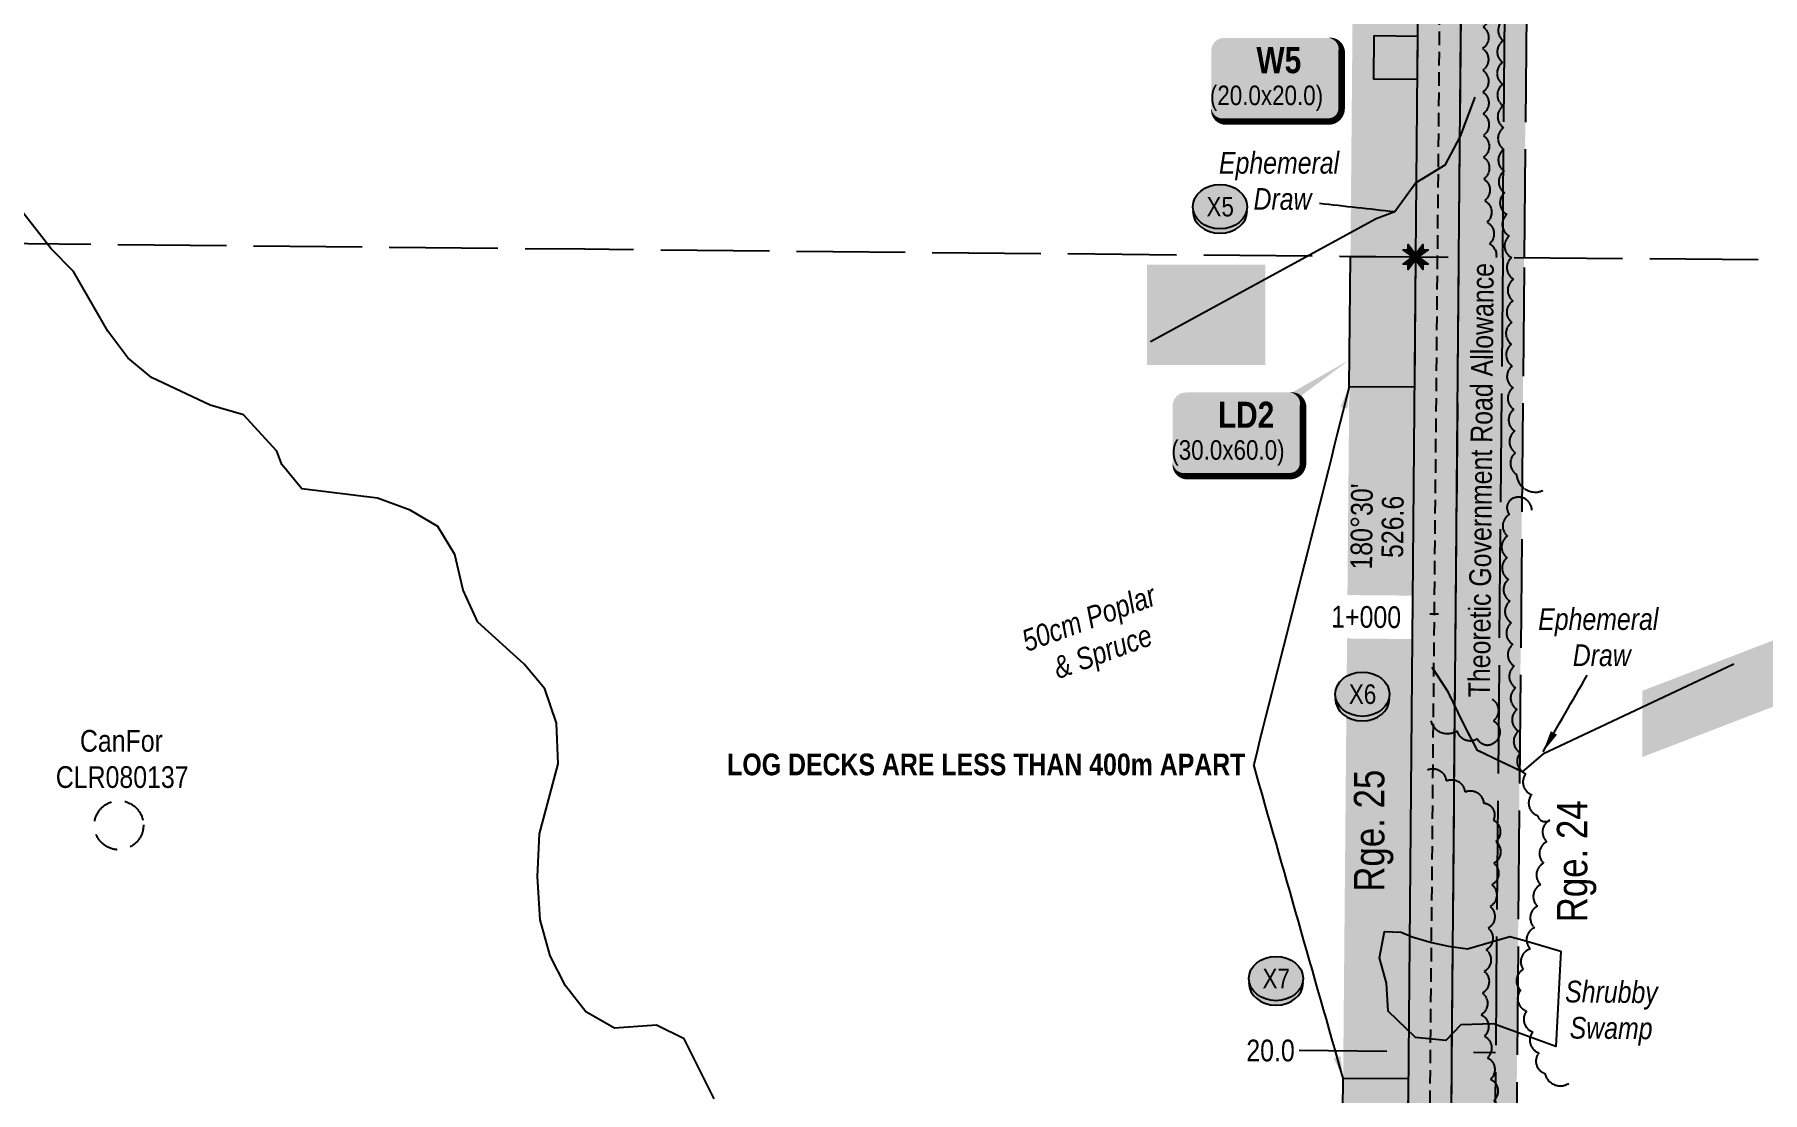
# Model space of a CAD drawing. Extents: x 454192 to 460119, y 6044068 to 6049303.
# Drawn here: x 458524 to 459319, y 6047210 to 6047697 of the extents above; entities that cross this region are included whole.
import ezdxf
from ezdxf.enums import TextEntityAlignment as Align

# ---------------------------------------------------------------- set-up
doc = ezdxf.new("R2010")
doc.units = 0
doc.header["$LTSCALE"] = 5
doc.header["$PDMODE"] = 34
doc.header["$PDSIZE"] = 0.03
for name, pattern in [('0', [1, 1, 0]), ('foc-ACCESSROAD', [3.75, 2.5, -1.25]), ('foc-TIELINE', [1.875, 1.25, -0.625]), ('foc-TOPO-ephemeral', [6.25, 3.125, -0.625, 0.625, -0.625, 0.625, -0.625]), ('foc-UNSURVEYED', [12.5, 10, -2.5])]:
    doc.linetypes.add(name, pattern=pattern)
doc.layers.get('Defpoints').update_dxf_attribs({"color": 9})
for name, color, linetype in [('AS-UNDERLAY-H', 141, 'Continuous'), ('CG-NOTES', 7, 'Continuous'), ('D-TXT', 6, 'Continuous'), ('F-WS', 190, 'foc-ACCESSROAD'), ('L-BD', 7, 'Continuous'), ('L-MON', 1, 'Continuous'), ('L-ROAD-T', 7, 'Continuous'), ('L-USEC', 7, 'foc-UNSURVEYED'), ('P-BUFFER-H 30m', 51, 'Continuous'), ('P-CROSSINGS', 250, 'Continuous'), ('P-PROPOSED', 10, 'Continuous'), ('P-PROPOSED-H', 21, 'Continuous'), ('P-TEMP-BLOCKS', 250, 'Continuous'), ('P-TEMP-H', 41, 'Continuous'), ('P-TEMP_LOG DECK', 46, 'Continuous'), ('P-TEMP_WORKSPACE', 46, 'Continuous'), ('P-TXT', 4, 'Continuous'), ('T-BUSH', 110, '0'), ('T-BUSH-T', 110, 'Continuous'), ('T-DRAW', 143, 'foc-TOPO-ephemeral'), ('T-TIE', 201, 'foc-TIELINE'), ('T-WATER', 160, 'Continuous'), ('T-WATER-T', 170, 'Continuous'), ('WETLAND', 143, 'Continuous'), ('WETLAND-T', 146, 'Continuous')]:
    doc.layers.add(name, color=color, linetype=linetype)
doc.layers.add('CHAINAGE-T', color=201, linetype='Continuous', lineweight=18)
doc.layers.add('F-WS-T', color=190, linetype='Continuous', lineweight=9)
doc.styles.add('80', font='ARIALN.TTF', dxfattribs={"height": 10})
doc.styles.add('80CG', font='ARIALN.TTF', dxfattribs={"height": 10})
doc.styles.add('80L', font='ARIALN.TTF', dxfattribs={"height": 10})
doc.styles.add('80LS', font='ARIALNI.TTF', dxfattribs={"height": 10})
doc.styles.add('BOLD', font='ARIALNB.TTF')
doc.styles.add('Crossing', font='ARIALN.TTF', dxfattribs={"height": 10})
doc.styles.add('foc-LtypeFont', font='ARIALN.TTF', dxfattribs={"height": 7.349999999999999})
doc.linetypes.add('foc-TOPO-flowdirection-NOLINE', pattern='A,0,[">",foc-LtypeFont,S=0.3,R=0,X=0,Y=-0.945],-20,[">",foc-LtypeFont,S=0.3,R=0,X=0,Y=-0.945],0', length=20)
doc.dimstyles.new('Compass 5 000', dxfattribs={"dimscale": 5, "dimtxt": 9, "dimasz": 2, "dimexe": 0.2, "dimexo": 0.0625, "dimgap": 0.5, "dimtad": 0, "dimtih": 1, "dimtoh": 1, "dimzin": 0, "dimdsep": 46, "dimtxsty": '80CG', "dimcen": 0.1, "dimse1": 1, "dimse2": 1, "dimclrd": 256, "dimclrt": 256, "dimaunit": 1, "dimadec": 4, "dimazin": 0, "dimtfac": 0.06, "dimtofl": 0, "dimtmove": 0, "dimatfit": 1, "dimfxl": 0.2, "dimtolj": 1, "dimtzin": 0, "dimlwd": -1, "dimarcsym": 0})

# ---------------------------------------------------------------- blocks, each defined once
blk = doc.blocks.new('xing2')
h = blk.add_hatch(color=50)
h.dxf.hatch_style = 1
edge = h.paths.add_edge_path()
edge.add_ellipse((0, 0), major_axis=(-12.5, 0), ratio=0.8162973455633619, start_angle=0, end_angle=360)
h = blk.add_hatch(color=250)
h.dxf.hatch_style = 1
edge = h.paths.add_edge_path()
edge.add_ellipse((0, -2.047489049626165), major_axis=(-12.5, 0), ratio=0.8162973455633619, start_angle=0, end_angle=180)
edge.add_line((12.5, -2.047489049626165), (12.5, 0))
edge.add_ellipse((0, 0), major_axis=(-12.5, 0), ratio=0.8162973455633619, start_angle=0, end_angle=180, ccw=False)
edge.add_line((-12.5, 0), (-12.5, -2.047489049626165))
at = {"color": 250}
blk.add_ellipse((0, 0), major_axis=(-12.5, 0), ratio=0.8162973455633619, dxfattribs=at)
blk.add_ellipse((0, -2.047489049626165), major_axis=(-12.5, 0), ratio=0.8162973455633619, start_param=0, end_param=3.141592653589793, dxfattribs=at)
at = {"color": 250, "style": 'Crossing'}
blk.add_attdef('CROSSING', text='', height=9, dxfattribs=at).set_placement((0.08916442567715421, 0.0199513138486509), align=Align.MIDDLE_CENTER)
at = {"color": 250, "style": 'Crossing', "flags": 1}
for tag, p in [('OWNER', (0.08916442567715421, -12.49201765665748)), ('DESCRIPTION', (0.08916442567715421, -25.770021277247)), ('LOCATION', (0.08916442567715421, -39.30337514164421)), ('DWG_REF', (0.08916442567715421, -52.83672900604233))]:
    blk.add_attdef(tag, text='', height=9, dxfattribs=at).set_placement(p, align=Align.MIDDLE_CENTER)
blk = doc.blocks.new('TEMP')
h = blk.add_hatch(color=255)
h.dxf.hatch_style = 1
h.paths.add_polyline_path([(-5.274161e-10, 0.2514284397220763), (-0.6656854269836912, 1.152061669657268), (-0.6656854269836914, 0.6656854303339061), (-1.152061663105632, 0.6656854303339061), (-0.2514284404497629, 5.273253e-10), (-1.152061661774314, -0.665685419564579), (-0.6656854224511335, -0.6656854195645793), (-0.6656854224511335, -1.152061655686338), (-5.273251e-10, -0.2514284436956587), (0.6656854183820542, -1.152061663420681), (0.6656854183820542, -0.6656854208922597), (1.152061656810019, -0.6656854053035205), (0.2514284429676993, 5.273253e-10), (1.152061671303363, 0.6656854258011663), (0.6656854287749412, 0.6656854258011663), (0.6656854131859291, 1.15206166422904)])
h.paths.add_polyline_path([(0.5656854229146121, 0.8485281473411305), (0.5656854319800914, 0.5656854258011663), (0.8485281444547581, 0.5656854258011663), (0.0831890339399251, 0), (0.8485281399220186, -0.5656854150320215), (0.5656854183820542, -0.5656854240973189), (0.5656854183820542, -0.8485281365719859), (0, -0.08318903609469999), (-0.5656854224511337, -0.8485281320390644), (-0.5656854224511337, -0.5656854195645792), (-0.8485281349258001, -0.5656854195645794), (-0.0831890328488955, 0), (-0.8485281394583584, 0.5656854303339058), (-0.5656854269836913, 0.5656854303339061), (-0.5656854269836913, 0.8485281428085727), (0, 0.0831890306941206)], flags=16)
h = blk.add_hatch(color=1)
h.dxf.hatch_style = 1
h.paths.add_polyline_path([(0, 0.0831890306941205), (-0.5656854269836911, 0.8485281428085727), (-0.5656854269836912, 0.5656854303339061), (-0.8485281394583578, 0.5656854303339061), (-0.0831890328488953, -1e-16), (-0.8485281349258001, -0.5656854195645793), (-0.5656854224511337, -0.5656854195645793), (-0.5656854224511337, -0.848528132039064), (0, -0.08318903609469999), (0.5656854183820542, -0.8485281365719856), (0.5656854183820542, -0.5656854240973191), (0.8485281399220184, -0.5656854150320213), (0.0831890339399251, -1e-16), (0.8485281444547581, 0.5656854258011663), (0.5656854319800914, 0.5656854258011663), (0.5656854229146121, 0.8485281473411308)])
at = {"color": 1}
for p, q in [((-0.0831890328488953, 0), (0.0831890339399252, 0)), ((0, 0.0831890306941205), (0, -0.08318903609469999))]:
    blk.add_line(p, q, dxfattribs=at)
at = {"color": 255, "flags": 128}
blk.add_lwpolyline([(-0.251428440449763, 5.27325e-10), (-1.152061663105632, 0.6656854303339061), (-0.6656854269836914, 0.6656854303339061), (-0.6656854269836914, 1.152061669657268), (-5.274159999999999e-10, 0.2514284397220763), (0.6656854131859291, 1.15206166422904), (0.6656854287749412, 0.6656854258011663), (1.152061671303363, 0.6656854258011663), (0.2514284429676991, 5.27325e-10), (1.152061656810019, -0.6656854053035204), (0.6656854183820542, -0.6656854208922596), (0.6656854183820542, -1.152061663420681), (-5.27325e-10, -0.2514284436956586), (-0.6656854224511335, -1.152061655686338), (-0.6656854224511335, -0.6656854195645793), (-1.152061661774314, -0.6656854195645793)], close=True, dxfattribs=at)
at = {"color": 1, "flags": 128}
blk.add_lwpolyline([(-0.0831890328488953, 0), (-0.8485281394583578, 0.5656854303339061), (-0.5656854269836913, 0.5656854303339061), (-0.5656854269836913, 0.8485281428085727), (0, 0.0831890306941205), (0.5656854229146121, 0.8485281473411305), (0.5656854319800914, 0.5656854258011663), (0.8485281444547581, 0.5656854258011663), (0.0831890339399252, 0), (0.8485281399220184, -0.5656854150320214), (0.5656854183820542, -0.5656854240973189), (0.5656854183820542, -0.8485281365719856), (0, -0.08318903609469999), (-0.5656854224511335, -0.848528132039064), (-0.5656854224511335, -0.5656854195645792), (-0.8485281349258001, -0.5656854195645792)], close=True, dxfattribs=at)
blk = doc.blocks.new('*D446')
at = {"layer": 'Defpoints', "color": 0, "transparency": 16777216}
for p in [(459156.5026708771, 6047227.151993369), (459156.5212842436, 6047229.247098673), (459176.4992967395, 6047226.974339039)]:
    blk.add_point(p, dxfattribs=at)
at = {"layer": 'P-TXT', "transparency": 16777216}
for p, q in [((459146.5216788667, 6047229.33593732), (459106.2079189132, 6047229.694093442)), ((459186.517515483, 6047228.980605698), (459196.5171208599, 6047228.891767051))]:
    blk.add_line(p, q, dxfattribs=at)
for points in [[(459146.5364853078, 6047231.002538216), (459146.5068724256, 6047227.669336423), (459156.5212842436, 6047229.247098673)], [(459186.5323219241, 6047230.647206594), (459186.5027090418, 6047227.314004801), (459176.517910106, 6047229.069444344)]]:
    blk.add_solid(points, dxfattribs=at)
at = {"layer": 'P-TXT', "transparency": 16777216, "insert": (459093.0019161847, 6047229.694093442), "char_height": 10, "attachment_point": 5, "style": '80CG'}
blk.add_mtext('\\A1;20.0', dxfattribs=at)
blk = doc.blocks.new('*U595')
at = {"true_color": 0xff8aff}
h = blk.add_hatch(color=211, dxfattribs=at)
edge = h.paths.add_edge_path()
edge.add_line((-23.99999999999998, -20), (23.99999999999998, -20))
edge.add_arc((23.99999999999998, -14), 6, 270, 360)
edge.add_line((29.99999999999998, -14), (29.99999999999998, 12.5))
edge.add_arc((23.99999999999998, 12.5), 6, 0, 90)
edge.add_line((23.99999999999998, 18.5), (-23.99999999999998, 18.5))
edge.add_arc((-23.99999999999998, 12.5), 6, 90, 180)
edge.add_line((-29.99999999999998, 12.5), (-29.99999999999998, -14))
edge.add_arc((-23.99999999999998, -14), 6, 180, 270)
at = {"color": 250, "flags": 128}
blk.add_lwpolyline([(-23.99999999999998, -20, 3, 3, 0), (23.99999999999998, -20, 3, 3, 0.414213562373095), (29.99999999999998, -14, 3, 3, 0), (29.99999999999998, 12.5, 3, 0, 0.414213562373095), (23.99999999999998, 18.5, 0, 0, 0), (-23.99999999999998, 18.5, 0, 0, 0.414213562373095), (-29.99999999999998, 12.5, 0, 0, 0), (-29.99999999999998, -14, 0, 3, 0.414213562373095)], format="xyseb", close=True, dxfattribs=at)
at = {"flags": 128}
blk.add_lwpolyline([(25.27974456605935, -5.402676208693933, 0, 7.5, 0), (-3.398394867633905e-15, -6.162975822039155e-33, 0, 0, 0)], format="xyseb", dxfattribs=at)
at = {"color": 250}
for tag, p, height, style in [('TEMP_AREA_W1_001', (-9.212824010914055, 2.244292974654144), 12, 'BOLD'), ('ENTER_TEXT_001', (-30.65893587994544, -12.47010782646594), 9, '80')]:
    blk.add_attdef(tag, p, '', height=height, dxfattribs=dict(at, style=style))
blk = doc.blocks.new('*U602')
at = {"true_color": 0xff8aff}
h = blk.add_hatch(color=211, dxfattribs=at)
edge = h.paths.add_edge_path()
edge.add_line((-23.99999999999998, -20), (23.99999999999998, -20))
edge.add_arc((23.99999999999998, -14), 6, 270, 360)
edge.add_line((29.99999999999998, -14), (29.99999999999998, 12.5))
edge.add_arc((23.99999999999998, 12.5), 6, 0, 90)
edge.add_line((23.99999999999998, 18.5), (-23.99999999999998, 18.5))
edge.add_arc((-23.99999999999998, 12.5), 6, 90, 180)
edge.add_line((-29.99999999999998, 12.5), (-29.99999999999998, -14))
edge.add_arc((-23.99999999999998, -14), 6, 180, 270)
at = {"flags": 128}
blk.add_lwpolyline([(51.3902492954389, 33.52900944423997, 0, 7.499999999999999, 0), (-3.398394867633904e-15, -2.465190328815662e-32, 0, 0, 0)], format="xyseb", dxfattribs=at)
at = {"color": 250, "flags": 128}
blk.add_lwpolyline([(-23.99999999999998, -20, 3, 3, 0), (23.99999999999998, -20, 3, 3, 0.414213562373095), (29.99999999999998, -14, 3, 3, 0), (29.99999999999998, 12.5, 3, 0, 0.414213562373095), (23.99999999999998, 18.5, 0, 0, 0), (-23.99999999999998, 18.5, 0, 0, 0.414213562373095), (-29.99999999999998, 12.5, 0, 0, 0), (-29.99999999999998, -14, 0, 3, 0.414213562373095)], format="xyseb", close=True, dxfattribs=at)
at = {"color": 250}
for tag, p, height, style in [('TEMP_AREA_W1_001', (-9.212824010914055, 2.244292974654144), 12, 'BOLD'), ('ENTER_TEXT_001', (-30.65893587994544, -12.47010782646594), 9, '80')]:
    blk.add_attdef(tag, p, '', height=height, dxfattribs=dict(at, style=style))
blk = doc.blocks.new('*U455')
at = {"layer": 'CG-NOTES', "insert": (-9.184850993605148e-16, -15), "char_height": 9.999959999999996, "width": 277.3362712780354, "attachment_point": 4, "style": '80'}
blk.add_mtext('{\\fArial Narrow|b1|i0|c0|p34;\\C240;LOG DECKS ARE LESS THAN 400m APART}', dxfattribs=at)

msp = doc.modelspace()

# ---------------------------------------------------------------- hatches: boundary and pattern name
at = {"layer": 'AS-UNDERLAY-H'}
h = msp.add_hatch(color=256, dxfattribs=at)
h.dxf.hatch_style = 1
h.paths.add_polyline_path([(459036.1599981215, 6047591.597074321), (459090.5528166539, 6047591.597074321), (459090.5528166539, 6047545.412476704), (459036.1599981215, 6047545.412476704)])
h = msp.add_hatch(color=256, dxfattribs=at)
h.dxf.hatch_style = 1
h.paths.add_polyline_path([(459264.1359357918, 6047395.325609041), (459327.2043507435, 6047419.604374673), (459327.2043507435, 6047389.106969378), (459264.1359357918, 6047364.828203746)])
at = {"layer": 'P-BUFFER-H 30m'}
h = msp.add_hatch(color=256, dxfattribs=at)
h.dxf.hatch_style = 1
edge = h.paths.add_edge_path()
edge.add_line((458818.4955222085, 6046500.207835797), (459155.0953977564, 6047068.750482726))
edge.add_line((459155.0953977561, 6047068.750482725), (459165.6168756075, 6048253.203735856))
edge.add_line((459165.6168756079, 6048253.203735856), (459246.1232779766, 6048415.930054691))
edge.add_line((459246.1232779762, 6048415.930054691), (459264.0470980688, 6048407.062513886))
edge.add_line((459264.0470980692, 6048407.062513886), (459277.3432510275, 6048433.937817737))
edge.add_line((459277.3432510271, 6048433.937817737), (459259.4194309344, 6048442.805358542))
edge.add_arc((459246.123277974, 6048415.930054699), 29.98448999386726, 63.67678735536651, 153.6767873788325)
edge.add_line((459219.2479741255, 6048429.226207649), (459138.7415717568, 6048266.499888815))
edge.add_arc((459165.6168756176, 6048253.203735854), 29.98449000984886, 153.6767873701028, 179.4911124239685)
edge.add_line((459135.6335682742, 6048253.470047507), (459125.1837614161, 6047077.084022713))
edge.add_line((459125.1837614161, 6047077.084022713), (458801.3972224789, 6046530.184070396))
edge.add_line((458801.3972224786, 6046530.184070396), (458569.4168982854, 6046530.087400445))
edge.add_line((458569.4168982858, 6046530.087400445), (458569.8089564086, 6046579.792579003))
edge.add_arc((458539.8253991123, 6046580.029079448), 29.98449000079541, 359.5480790831629, 449.548079079827)
edge.add_line((458540.0618995653, 6046610.01263675), (458520.0728613682, 6046610.170303718))
edge.add_arc((458519.8364291613, 6046580.186257987), 29.98497788201425, 89.54821684275221, 106.3599135675196)
edge.add_line((458511.3905540502, 6046608.957182405), (458520.0628035332, 6046608.895170136))
edge.add_line((458520.0628035328, 6046608.895170143), (458519.8363609157, 6046580.186746423))
edge.add_line((458519.8363609157, 6046580.186746422), (458539.8253991127, 6046580.029079454))
edge.add_line((458539.8253991131, 6046580.029079448), (458539.1947312414, 6046500.07292666))
edge.add_line((458539.194731241, 6046500.072926667), (458818.495522208, 6046500.207835797))
h = msp.add_hatch(color=256, dxfattribs=at)
h.dxf.hatch_style = 1
edge = h.paths.add_edge_path()
edge.add_line((458864.4431255083, 6046480.387714826), (459200.8520165956, 6047048.607774559))
edge.add_arc((459175.0503604439, 6047063.883381933), 29.98449000373977, 329.3727786851205, 359.4909853488725)
edge.add_line((459205.0336671904, 6047063.617003779), (459209.7547286574, 6047595.015815804))
edge.add_line((459209.7547286568, 6047595.015815804), (459215.4957715244, 6048241.384278513))
edge.add_line((459215.495771525, 6048241.384278505), (459239.1998772657, 6048289.29701284))
edge.add_line((459239.1998772652, 6048289.29701285), (459212.3245734146, 6048302.593165807))
edge.add_line((459212.3245734146, 6048302.593165807), (459185.57349274, 6048248.521629196))
edge.add_line((459185.5734927406, 6048248.521629197), (459179.7714219145, 6047595.282193958))
edge.add_line((459179.7714219139, 6047595.282193958), (459175.044224807, 6047063.19263407))
edge.add_line((459175.044224807, 6047063.19263407), (458829.952401723, 6046480.3064455))
edge.add_line((458829.952401723, 6046480.3064455), (458857.2672087098, 6046480.25419876))
edge.add_line((458857.2672087104, 6046480.254198761), (458864.4431255083, 6046480.387714827))
at = {"layer": 'P-PROPOSED-H'}
h = msp.add_hatch(color=256, dxfattribs=at)
h.dxf.hatch_style = 1
edge = h.paths.add_edge_path()
edge.add_line((458818.4955222085, 6046500.207835797), (458539.1947312414, 6046500.072926667))
edge.add_line((458539.194731241, 6046500.072926667), (458539.8253991127, 6046580.029079455))
edge.add_line((458539.8253991131, 6046580.029079448), (458519.8363609161, 6046580.186746417))
edge.add_line((458519.8363609157, 6046580.186746422), (458518.8101920275, 6046450.088924604))
edge.add_line((458518.8101920275, 6046450.088924604), (458501.0273318436, 6046450.080335048))
edge.add_line((458501.027331844, 6046450.080335048), (458432.571087151, 6046450.690530649))
edge.add_line((458432.5710871505, 6046450.690530649), (458261.0707054256, 6046451.373805199))
edge.add_line((458261.0707054256, 6046451.373805199), (458122.7287958175, 6046451.704161342))
edge.add_line((458122.7287958175, 6046451.704161343), (457968.7484236335, 6046450.710096103))
edge.add_line((457968.7484236339, 6046450.710096103), (457630.382109264, 6046453.318964982))
edge.add_line((457630.3821092637, 6046453.318964982), (457563.0936815486, 6046453.510472448))
edge.add_line((457563.0936815486, 6046453.510472447), (457563.5800524206, 6046438.326438533))
edge.add_line((457563.5800524206, 6046438.326438533), (457324.2810652554, 6046439.022672254))
edge.add_line((457324.2810652558, 6046439.022672254), (457060.581466893, 6046439.482915345))
edge.add_line((457060.5814668927, 6046439.482915344), (456735.2907690592, 6046441.942976934))
edge.add_line((456735.2907690592, 6046441.942976934), (456420.7909821658, 6046441.57685668))
edge.add_line((456420.7909821658, 6046441.576856681), (456135.299146226, 6046443.735933176))
edge.add_line((456135.2991462264, 6046443.735933176), (455953.6992153738, 6046443.5774573))
edge.add_line((455953.6992153735, 6046443.5774573), (455853.1292455015, 6046441.119580179))
edge.add_line((455853.1292455015, 6046441.119580179), (455709.0371465966, 6046442.62856427))
edge.add_line((455709.0371465969, 6046442.628564269), (455374.0433969455, 6046444.674950089))
edge.add_line((455374.0433969451, 6046444.67495009), (455232.3460407503, 6046443.809359432))
edge.add_arc((455225.6326031068, 6047208.779901239), 765.0000000507549, 259.7357902105097, 270.5028190593318, ccw=False)
edge.add_line((455089.3190970664, 6046456.022551127), (455131.5889893472, 6046619.607924053))
edge.add_line((455131.5889893472, 6046619.607924052), (454899.2236119382, 6046679.650330647))
edge.add_line((454899.2236119382, 6046679.650330647), (454894.2206708792, 6046660.288843404))
edge.add_line((454894.2206708792, 6046660.288843404), (455107.2320694498, 6046605.247437743))
edge.add_line((455107.2320694498, 6046605.247437743), (455064.6550131445, 6046440.473333576))
edge.add_arc((455225.6326030915, 6047208.779901063), 784.9896598746255, 258.1664210565513, 270.5008607531998)
edge.add_line((455232.494635656, 6046423.820234189), (455374.0433969451, 6046424.68491712))
edge.add_line((455374.0433969451, 6046424.68491712), (455708.8714275427, 6046422.639543625))
edge.add_line((455708.8714275427, 6046422.639543619), (455853.2688197791, 6046421.127362395))
edge.add_line((455853.2688197791, 6046421.127362401), (455953.9521680808, 6046423.588010432))
edge.add_line((455953.9521680811, 6046423.588010432), (456135.2322818727, 6046423.746207214))
edge.add_line((456135.2322818727, 6046423.746207214), (456420.7270309764, 6046421.587108689))
edge.add_line((456420.7270309764, 6046421.587108688), (456735.2268178696, 6046421.953228941))
edge.add_line((456735.2268178696, 6046421.953228941), (457060.4884365485, 6046419.493387259))
edge.add_line((457060.4884365485, 6046419.493387252), (457324.2345414239, 6046419.033063))
edge.add_line((457324.2345414239, 6046419.033063007), (457584.2221946567, 6046418.276636191))
edge.add_line((457584.2221946567, 6046418.276636191), (457583.7357817409, 6046433.461982659))
edge.add_line((457583.7357817405, 6046433.46198266), (457630.2766030288, 6046433.329524293))
edge.add_line((457630.2766030288, 6046433.329524286), (457968.7358864456, 6046430.719938606))
edge.add_line((457968.735886446, 6046430.719938613), (458122.7694525386, 6046431.714347262))
edge.add_line((458122.7694525386, 6046431.714347262), (458261.0070180336, 6046431.384240288))
edge.add_line((458261.0070180332, 6046431.384240288), (458432.4421793239, 6046430.701225583))
edge.add_line((458432.4421793239, 6046430.701225583), (458500.9430707669, 6046430.090632014))
edge.add_line((458500.9430707673, 6046430.090632014), (458538.6428775205, 6046430.108841944))
edge.add_line((458538.6428775202, 6046430.108841944), (458539.0370587493, 6046480.083188173))
edge.add_line((458539.0370587497, 6046480.083188173), (458829.8951006453, 6046480.22367974))
edge.add_line((458829.8951006449, 6046480.22367974), (459175.0442248065, 6047063.19263407))
edge.add_line((459175.0442248065, 6047063.19263407), (459179.7677283256, 6047594.866321391))
edge.add_line((459179.767728326, 6047594.866321391), (459185.5728003737, 6048248.443656111))
edge.add_line((459185.5728003733, 6048248.443656112), (459264.0470980688, 6048407.062513886))
edge.add_line((459264.0470980692, 6048407.062513886), (459246.1232779762, 6048415.930054691))
edge.add_line((459246.1232779758, 6048415.930054691), (459165.6168756075, 6048253.203735856))
edge.add_line((459165.6168756079, 6048253.203735856), (459159.771201616, 6047595.055138189))
edge.add_line((459159.771201616, 6047595.055138189), (459155.0953977561, 6047068.750482725))
edge.add_line((459155.0953977557, 6047068.750482725), (458818.4955222081, 6046500.207835796))
at = {"layer": 'P-TEMP-H'}
h = msp.add_hatch(color=256, dxfattribs=at)
h.dxf.hatch_style = 1
h.paths.add_polyline_path([(459140.6756079817, 6047696.968618859), (459160.6748191317, 6047696.790986306), (459160.4971865778, 6047676.791775154), (459140.4979754279, 6047676.96940769)])
h = msp.add_hatch(color=256, dxfattribs=at)
h.dxf.hatch_style = 1
h.paths.add_polyline_path([(459129.772384883, 6047595.321587005), (459159.771201616, 6047595.055138189), (459159.2383039539, 6047535.057504735), (459129.2394872218, 6047535.323953564)])
h = msp.add_hatch(color=256, dxfattribs=at)
h.dxf.hatch_style = 1
h.paths.add_polyline_path([(459126.4119728957, 6047217.076363946), (459156.4107896266, 6047216.809915116), (459155.8778919652, 6047156.812281657), (459125.879075233, 6047157.078730491)])

# ---------------------------------------------------------------- linework, layer by layer
at = {"layer": 'F-WS', "flags": 128}
msp.add_lwpolyline([(458573.9897475431, 6047333.683422622), (458573.9902608448, 6047333.289048712), (458573.9783378079, 6047332.895522028), (458573.9551897934, 6047332.55172517), (458573.9170137489, 6047332.159153021), (458573.8646384428, 6047331.769580099), (458573.7792581749, 6047331.284074272), (458573.6747322375, 6047330.803028493), (458573.5752725816, 6047330.421825117), (458573.4619938069, 6047330.044332498), (458573.3530899613, 6047329.717113794), (458573.2336732702, 6047329.393499738), (458573.0855041466, 6047329.028527454), (458572.9453162777, 6047328.713731525), (458572.8177560147, 6047328.447642606), (458572.6597202494, 6047328.14094721), (458572.4679230183, 6047327.796554772), (458572.2645903873, 6047327.460042126), (458572.0495564765, 6047327.130203367), (458571.8520994298, 6047326.847510794), (458571.6454472345, 6047326.571363207), (458571.3997618864, 6047326.263374527), (458571.143321356, 6047325.963988501), (458570.9106014587, 6047325.71042204), (458570.6696894366, 6047325.463329035), (458570.3858785201, 6047325.190090579), (458570.0922698913, 6047324.926983536), (458569.7898409626, 6047324.674836515), (458569.4789003232, 6047324.433358001), (458569.2406254254, 6047324.258911549), (458569.0386177312, 6047324.118529766), (458568.7502125233, 6047323.929343522), (458568.4560330911, 6047323.749602381), (458568.2000838157, 6047323.601779641), (458567.9401033079, 6047323.461950159), (458567.7207985405, 6047323.349003649), (458567.4986855236, 6047323.243284413), (458567.1847211297, 6047323.10101767), (458566.9116097387, 6047322.98643973), (458566.6824974396, 6047322.898038553), (458566.3580827134, 6047322.781800328), (458566.0302998723, 6047322.674875518), (458565.7469788139, 6047322.59193847), (458565.4608694332, 6047322.515528575), (458565.1254798395, 6047322.436715186), (458564.7391873695, 6047322.359756358), (458564.4482343342, 6047322.309334351), (458564.2045940285, 6047322.274172565), (458563.8619932318, 6047322.234192403), (458563.4694673551, 6047322.200398873), (458563.1742516254, 6047322.183688879), (458562.8791683945, 6047322.176391928), (458562.5840257786, 6047322.174698805), (458562.3379153403, 6047322.180607252), (458562.0917853683, 6047322.190719282), (458561.7969081458, 6047322.211355704), (458561.4045388779, 6047322.249437403), (458561.014365864, 6047322.301795671), (458560.6748106898, 6047322.35879764), (458560.3365512214, 6047322.426547036), (458559.9525433563, 6047322.515516626), (458559.6199786948, 6047322.604749101), (458559.3835656085, 6047322.674396044), (458559.1492906725, 6047322.749809466), (458558.869687342, 6047322.845754341), (458558.5935455534, 6047322.950206013), (458558.3195992396, 6047323.061927238), (458558.0938224553, 6047323.15880345), (458557.8702439924, 6047323.262849196), (458557.6487662841, 6047323.370458183), (458557.3867418819, 6047323.506442297), (458557.0425438058, 6047323.698445233), (458556.7051253261, 6047323.901952292), (458556.3752894327, 6047324.11688616), (458556.0928826953, 6047324.314851845), (458555.8947333141, 6047324.460962024), (458555.6618361822, 6047324.642719374), (458555.3955374714, 6047324.862064084), (458555.1363237106, 6047325.089217924), (458554.8143648085, 6047325.39316345), (458554.5030748025, 6047325.709124148), (458554.2377556085, 6047325.999566743), (458553.9821819931, 6047326.299295572), (458553.7379371529, 6047326.608956283), (458553.5326611128, 6047326.885892679), (458553.3362101751, 6047327.169286414), (458553.1221900714, 6047327.500227434), (458552.920381433, 6047327.838222593), (458552.707307971, 6047328.227347841), (458552.4884592743, 6047328.668159806), (458552.3076759806, 6047329.072818426), (458552.1611598774, 6047329.437612026), (458552.0431241815, 6047329.76187549), (458551.9351162503, 6047330.089026917), (458551.8242563683, 6047330.467147446), (458551.7375728909, 6047330.80121196), (458551.6521609512, 6047331.185562126), (458551.5705840004, 6047331.621572284), (458551.5135632122, 6047332.010734437), (458551.4695792625, 6047332.402569886), (458551.4393920464, 6047332.794998187), (458551.4241906207, 6047333.139205058), (458551.4210851704, 6047333.582453407), (458551.4338995981, 6047334.025554243), (458551.4566475362, 6047334.369339666), (458551.4948434946, 6047334.761211687), (458551.547679032, 6047335.152199063), (458551.6041695126, 6047335.492140038), (458551.6715330549, 6047335.829888055), (458551.7609998662, 6047336.214010167), (458551.8633827885, 6047336.594495924), (458551.9795047366, 6047336.970567961), (458552.1084655492, 6047337.342200608), (458552.2320085646, 6047337.665031241), (458552.3656070274, 6047337.982742678), (458552.551160998, 6047338.384714312), (458552.7522169116, 6047338.780120232), (458552.9439340255, 6047339.123809687), (458553.1740760321, 6047339.503126729), (458553.4177993311, 6047339.873020615), (458553.6477346685, 6047340.192773125), (458553.9192462857, 6047340.542937668), (458554.1715807634, 6047340.845910483), (458554.4008947392, 6047341.103083661), (458554.6727620083, 6047341.387994037), (458554.9182256442, 6047341.629911355), (458555.1715411076, 6047341.863243449), (458555.4697985146, 6047342.121277678), (458555.7376031948, 6047342.337905282), (458555.9326165027, 6047342.488398138), (458556.1313784648, 6047342.633792552), (458556.3737191274, 6047342.802549006), (458556.6617242376, 6047342.991723904), (458556.9982195242, 6047343.196993298), (458557.2545314527, 6047343.342624233), (458557.4718334003, 6047343.459117303), (458557.7795010707, 6047343.615118566), (458558.1370469965, 6047343.780647352), (458558.5002468179, 6047343.933924818), (458558.8218532764, 6047344.057390338), (458559.1003408814, 6047344.155404833), (458559.3815367166, 6047344.246189208), (458559.6648577634, 6047344.329126272), (458559.9509870628, 6047344.404836063), (458560.2859566507, 6047344.484338214), (458560.6723491256, 6047344.561299863), (458561.0125372131, 6047344.619229155), (458561.3538727159, 6047344.66497908), (458561.6475385052, 6047344.697460564), (458561.8931117342, 6047344.717462387), (458562.2372047617, 6047344.736664532), (458562.6312082437, 6047344.746676673), (458562.9759360328, 6047344.743574895), (458563.2708485894, 6047344.732248667), (458563.5657432865, 6047344.714515623), (458563.8114004678, 6047344.692878815), (458564.0561197062, 6047344.665509691), (458564.299961172, 6047344.633811346), (458564.5432647598, 6047344.596392073), (458564.8824621806, 6047344.534375015), (458565.2198211118, 6047344.463096558), (458565.4592704595, 6047344.40634866), (458565.7448312684, 6047344.329692185), (458566.1219038892, 6047344.217102166), (458566.4955601204, 6047344.090901609), (458566.8640598066, 6047343.952442359), (458567.1829116953, 6047343.820978422), (458567.4971445285, 6047343.679473262), (458567.8070583527, 6047343.52793542), (458568.0254949112, 6047343.41463437), (458568.2838179038, 6047343.27153802), (458568.6229570237, 6047343.070882718), (458568.9137867435, 6047342.886469891), (458569.1178208864, 6047342.748134692), (458569.358817783, 6047342.577218317), (458569.6339822526, 6047342.369937568), (458569.8270299754, 6047342.216675298), (458570.0536423167, 6047342.027131559), (458570.3479811494, 6047341.765142107), (458570.6329944006, 6047341.493177652), (458570.8753004158, 6047341.24812546), (458571.1088382569, 6047340.99461564), (458571.366452496, 6047340.69704695), (458571.6437590437, 6047340.351190585), (458571.9076364449, 6047339.995342536), (458572.1300214395, 6047339.669444289), (458572.3410808939, 6047339.337017649), (458572.5404261195, 6047338.997651082), (458572.7275627229, 6047338.65113033), (458572.9024650927, 6047338.298355619), (458573.065319018, 6047337.93983266), (458573.2151385649, 6047337.575032927), (458573.336137803, 6047337.252155078), (458573.446726276, 6047336.925777783), (458573.5475870369, 6047336.596521044), (458573.638454181, 6047336.263176197), (458573.7193508794, 6047335.928446479), (458573.7980157199, 6047335.542002356), (458573.8716055037, 6047335.105264395), (458573.921956431, 6047334.714811304), (458573.9555411701, 6047334.371828284), (458573.9778495425, 6047334.027623454), (458573.9897475431, 6047333.683422622)], close=True, dxfattribs=at)
at = {"layer": 'L-USEC', "flags": 128}
for points in [[(459179.767728326, 6047594.866321391), (459183.3408730942, 6047997.064448981), (459186.9122469862, 6048399.262610023)], [(459199.8839195049, 6047594.708434033), (459203.4568792665, 6047996.885737551), (459207.0280870371, 6048399.065189954)], [(459209.9420150932, 6047594.629490338), (459213.5148823567, 6047996.796381836), (459217.0860070622, 6048398.966479961)], [(458374.7463322616, 6047602.618492737), (458777.2568315285, 6047598.742184119), (459179.767728326, 6047594.866321391)], [(459172.6213071808, 6046790.47101078), (459176.1948263262, 6047192.669211207), (459179.767728326, 6047594.866321391)], [(459199.8839194922, 6047594.708434033), (459196.310832336, 6047192.490481088), (459192.7374966918, 6046790.312933397)], [(460005.0813719638, 6047588.38959498), (459602.4789602358, 6047591.549249963), (459199.8839193342, 6047594.708416306)], [(459202.7955914467, 6046790.233894706), (459206.368835342, 6047192.40111601), (459209.9420150756, 6047594.629490338)]]:
    msp.add_lwpolyline(points, dxfattribs=at)
at = {"layer": 'P-TEMP_LOG DECK'}
for points in [[(459129.772384883, 6047595.321587005), (459159.771201616, 6047595.055138189), (459159.2383039539, 6047535.057504735), (459129.2394872218, 6047535.323953564)], [(459126.4119728957, 6047217.076363946), (459156.4107896266, 6047216.809915116), (459155.8778919652, 6047156.812281657), (459125.879075233, 6047157.078730491)]]:
    msp.add_lwpolyline(points, close=True, dxfattribs=at)
at = {"layer": 'P-TEMP_WORKSPACE', "flags": 128}
msp.add_lwpolyline([(459140.6756079817, 6047696.968618859), (459160.6748191317, 6047696.790986306), (459160.4971865778, 6047676.791775154), (459140.4979754279, 6047676.96940769)], close=True, dxfattribs=at)
at = {"layer": 'T-BUSH', "flags": 128}
for points in [[(459200.5028640951, 6048359.995946978, 0.52056705), (459201.9182363742, 6048350.09698295, 0.52056705), (459203.1174317016, 6048340.169146803, 0.52056705), (459203.4852742303, 6048330.177030195, 0.52056705), (459203.8264553116, 6048320.182852117, 0.52056705), (459204.1676363914, 6048310.188674038, 0.52056705), (459204.5088174726, 6048300.194495959, 0.52056705), (459204.8499985553, 6048290.200317862, 0.52056705), (459205.0255359329, 6048280.202646201, 0.52056705), (459205.1060464602, 6048270.202970303, 0.52056705), (459205.1865569866, 6048260.203294406, 0.52056705), (459205.2670675143, 6048250.203618508, 0.52056705), (459202.5765484478, 6048240.642815029, 0.52056705), (459202.4495288593, 6048230.758538541, 0.52056705), (459203.0615292585, 6048220.777283353, 0.52056705), (459203.5730411645, 6048210.799337815, 0.52056705), (459202.3055944407, 6048200.879984085, 0.52056705), (459202.6497195116, 6048190.887082447, 0.52056705), (459203.0083933268, 6048180.893516858, 0.52056705), (459203.3670671419, 6048170.899951297, 0.52056705), (459203.7257409574, 6048160.906385712, 0.52056705), (459204.0844147737, 6048150.912820128, 0.52056705), (459204.4430885888, 6048140.919254543, 0.52056705), (459204.6736904813, 6048130.926842948, 0.52056705), (459204.1349950514, 6048120.941363133, 0.52056705), (459203.5962996233, 6048110.955883313, 0.52056705), (459203.2919299835, 6048100.96740862, 0.52056705), (459203.5752460933, 6048090.971422827, 0.52056705), (459203.8585622048, 6048080.975437033, 0.52056705), (459204.1418783146, 6048070.97945124, 0.52056705), (459204.425194425, 6048060.983465428, 0.52056705), (459204.7085105336, 6048050.987479653, 0.52056705), (459204.991826644, 6048040.991493859, 0.52056705), (459205.2751427538, 6048030.995508066, 0.52056705), (459205.5584588651, 6048020.999522272, 0.52056705), (459207.6759460637, 6048011.232843391, 0.52056705), (459207.2105400669, 6048002.131040463, 0.52056705), (459201.6446699096, 6047994.191780614, 0.52056705), (459201.8608339331, 6047984.19411723, 0.52056705), (459202.0769979552, 6047974.196453848, 0.52056705), (459202.2991770414, 6047964.199009165, 0.52056705), (459202.8096276643, 6047954.212045654, 0.52056705), (459203.3200782867, 6047944.225082143, 0.52056705), (459203.8305289073, 6047934.238118633, 0.52056705), (459204.0347849159, 6047924.243617306, 0.52056705), (459204.0163672658, 6047914.243634271, 0.52056705), (459203.9210451438, 6047904.250013025, 0.52056705), (459202.2959933351, 6047894.382936122, 0.52056705), (459201.9566751248, 6047884.44244769, 0.52056705), (459202.448066247, 6047874.454528249, 0.52056705), (459202.8414614696, 6047864.463442001, 0.52056705), (459202.9959554707, 6047854.464635487, 0.52056705), (459203.1504494711, 6047844.465828983, 0.52056705), (459203.3049434736, 6047834.467022474, 0.52056705), (459203.4594374735, 6047824.468215965, 0.52056705), (459203.6139314751, 6047814.469409456, 0.52056705), (459203.7684254773, 6047804.470602947, 0.52056705), (459203.9229194778, 6047794.471796438, 0.52056705), (459204.0774134789, 6047784.472989929, 0.52056705), (459204.2319074816, 6047774.47418342, 0.52056705), (459203.9984193777, 6047764.483121081, 0.52056705), (459203.4450525872, 6047754.498443561, 0.52056705), (459202.8916857963, 6047744.513766035, 0.52056705), (459202.3383190064, 6047734.529088519, 0.52056705), (459201.7849522159, 6047724.544410998, 0.52056705), (459201.2315854247, 6047714.559733473, 0.52056705), (459200.6782186342, 6047704.575055957, 0.52056705), (459200.1248518433, 6047694.590378435, 0.52056705), (459199.7968097156, 6047684.601171231, 0.52056705), (459199.9484492415, 6047674.602321006, 0.52056705), (459200.1000887663, 6047664.603470818, 0.52056705), (459200.2517282925, 6047654.604620611, 0.52056705), (459200.4033678196, 6047644.605770404, 0.52056705), (459200.5550073455, 6047634.606920199, 0.52056705), (459200.7390335806, 6047624.610022329, 0.52056705), (459201.7896298649, 6047614.665363068, 0.52056705), (459202.840226149, 6047604.720703839, 0.52056705), (459203.890822433, 6047594.776044602, 0.52056705), (459204.9414187167, 6047584.831385359, 0.52056705), (459204.6403623736, 6047574.854794115, 0.52056705), (459204.0605495456, 6047564.871617412, 0.52056705), (459203.9117450775, 6047554.884025604, 0.52056705), (459204.2869290517, 6047544.891066228, 0.52056705), (459204.6621130256, 6047534.898106843, 0.52056705), (459205.0372969998, 6047524.905147491, 0.52056705), (459205.4124809728, 6047514.91218812, 0.52056705), (459205.7876649473, 6047504.919228749, 0.52056705), (459206.2464497805, 6047494.975193856, 0.52056705), (459218.4089216841, 6047487.52887363, 0.52056705)], [(459192.156321082, 6047990.542407715, -0.5205670500787563), (459192.6973246602, 6047980.557052682, -0.52056705), (459193.2383282401, 6047970.571697631, -0.52056705), (459193.7793318206, 6047960.586342612, -0.52056705), (459194.3203354002, 6047950.600987584, -0.52056705), (459194.8613389798, 6047940.615632552, -0.52056705), (459195.4023425584, 6047930.630277519, -0.52056705), (459195.943346138, 6047920.644922487, -0.52056705), (459196.479769062, 6047910.659764915, -0.52056705), (459195.0814808714, 6047900.758007993, -0.52056705), (459193.6831926819, 6047890.856251071, -0.52056705), (459192.3537783453, 6047880.950350319, -0.52056705), (459192.5547887905, 6047870.952370783, -0.52056705), (459192.7557992343, 6047860.954391248, -0.52056705), (459192.956809679, 6047850.956411712, -0.52056705), (459193.1578201251, 6047840.958432175, -0.52056705), (459193.3588305704, 6047830.960452639, -0.52056705), (459193.4615176861, 6047820.962541167, -0.52056705), (459193.2466654375, 6047810.964849503, -0.52056705), (459193.0318131877, 6047800.967157849, -0.52056705), (459192.816960939, 6047790.96946619, -0.52056705), (459192.6021086904, 6047780.971774531, -0.52056705), (459192.387256443, 6047770.974082871, -0.52056705), (459192.1724041943, 6047760.97639121, -0.52056705), (459191.9575519457, 6047750.978699534, -0.52056705), (459191.7426996971, 6047740.981007894, -0.52056705), (459191.527847447, 6047730.983316234, -0.52056705), (459191.3129951984, 6047720.985624576, -0.52056705), (459191.0981429497, 6047710.987932917, -0.52056705), (459190.8832907022, 6047700.990241257, -0.52056705), (459190.6684384536, 6047690.992549598, -0.52056705), (459190.7147046733, 6047680.993258988, -0.52056705), (459190.8071042956, 6047670.993685882, -0.52056705), (459190.899503917, 6047660.994112776, -0.52056705), (459190.9919035399, 6047650.994539669, -0.52056705), (459191.0843031636, 6047640.994966563, -0.52056705), (459191.1767027858, 6047630.995393456, -0.52056705), (459191.5842820169, 6047621.014737612, -0.52056705), (459192.6885972777, 6047611.075900265, -0.52056705), (459193.7929125393, 6047601.137062918, -0.3191554598039544), (459196.8862592281, 6047594.777490547, -0.3191554598039544)], [(459213.3130940672, 6047478.503342615, 0.52056705), (459205.0133859215, 6047484.081410798, 0.52056705), (459202.958191096, 6047476.546999462, 0.52056705), (459202.0578337272, 6047466.587614109, 0.52056705), (459201.8878043548, 6047456.619283681, 0.52056705), (459202.5439631362, 6047446.640834138, 0.52056705), (459203.2001219174, 6047436.662384576, 0.52056705), (459203.8562806992, 6047426.683934996, 0.52056705), (459204.5124394806, 6047416.705485453, 0.52056705), (459205.1685982618, 6047406.727035891, 0.52056705), (459205.8247570433, 6047396.74858633, 0.52056705), (459206.4809158239, 6047386.770136768, 0.52056705), (459207.1370746054, 6047376.791687206, 0.52056705), (459207.9684922923, 6047366.842580643, 0.52056705), (459210.5983235696, 6047357.194576319, 0.52056705), (459213.2281548478, 6047347.546571989, 0.52056705), (459215.8812668424, 6047337.937578121, 0.52056705), (459221.5775686674, 6047335.790678411, 0.52056705), (459220.1693018634, 6047325.890335758, 0.52056705), (459218.7508836398, 6047315.991446587, 0.52056705), (459217.3244290397, 6047306.093708113, 0.52056705), (459215.8979744418, 6047296.19596962, 0.52056705), (459214.4715198419, 6047286.298231127, 0.52056705), (459212.5978990372, 6047276.507480425, 0.52056705), (459209.3901114476, 6047267.0359389, 0.52056705), (459208.113689739, 6047257.523577598, 0.52056705), (459210.9184258846, 6047247.924960242, 0.52056705), (459213.7231620302, 6047238.326342867, 0.52056705), (459216.527898177, 6047228.727725529, 0.52056705), (459219.3326343226, 6047219.129108173, 0.52056705), (459230.3494159082, 6047214.642893516, 0.52056705)], [(459194.9805841504, 6047391.524429006, -0.5205670499613199), (459195.6243968366, 6047381.545175265, -0.52056705), (459196.2682095214, 6047371.565921525, -0.52056705), (459188.3146326838, 6047373.275634539, -0.52056705), (459178.9801664245, 6047376.862797716, -0.52056705), (459166.9062496107, 6047381.502710545)], [(459165.2306130033, 6047358.939630921, -0.52056705), (459173.8501440132, 6047353.869750729, -0.52056705), (459182.4696750221, 6047348.799870537, -0.52056705), (459191.0892060326, 6047343.729990325, -0.52056705), (459195.6056717736, 6047335.807262919, -0.52056705), (459196.7273923298, 6047325.934164333, -0.52056705), (459195.8450958119, 6047315.973162713, -0.52056705), (459194.9627992961, 6047306.012161135, -0.52056705), (459194.0805027779, 6047296.051159536, -0.52056705), (459193.1982062621, 6047286.090157936, -0.52056705), (459192.315909744, 6047276.129156332, -0.52056705), (459191.4336132282, 6047266.168154739, -0.52056705), (459190.55131671, 6047256.20715314, -0.52056705), (459190.0148389529, 6047246.255705438, -0.52056705), (459191.4457529171, 6047236.358610651, -0.52056705), (459192.8766668816, 6047226.461515862, -0.52056705), (459194.307580846, 6047216.564421075, -0.52056705), (459195.7384948105, 6047206.667326288, -0.52056705), (459195.151464819, 6047196.6875123, -0.52056705), (459194.5353903908, 6047186.706507726, -0.52056705), (459193.9193159611, 6047176.725503152, -0.52056705), (459193.3032415311, 6047166.744498574, -0.52056705), (459192.6871671006, 6047156.763494005, -0.52056705), (459192.4520133533, 6047146.781844287, -0.52056705), (459193.0342758001, 6047136.798810153, -0.52056705), (459193.6165382452, 6047126.815776028, -0.52056705), (459194.198800692, 6047116.832741898, -0.52056705), (459194.7810631394, 6047106.849707767, -0.52056705), (459195.363325586, 6047096.866673637, -0.52056705), (459195.9455880317, 6047086.883639507, -0.52056705), (459196.5278504791, 6047076.900605377, -0.52056705), (459197.1101129259, 6047066.917571247, -0.52056705), (459197.692375371, 6047056.934537116, -0.52056705), (459198.2746378175, 6047046.951502986, -0.52056705), (459198.8569002656, 6047036.968468856, -0.52056705), (459199.1519661921, 6047031.909490327, -0.52056705)]]:
    msp.add_lwpolyline(points, format="xyb", dxfattribs=at)
at = {"layer": 'T-DRAW', "linetype": 'foc-TOPO-flowdirection-NOLINE', "flags": 128}
for points in [[(459187.040066209, 6047668.689293911), (459180.3546098272, 6047650.637961372), (459173.2409320579, 6047637.389111716), (459159.9420565392, 6047629.143848897), (459150.153996112, 6047615.791945982), (459141.6796148559, 6047612.697346074), (459037.7167889187, 6047555.950412411)], [(459306.2633489721, 6047407.686969666), (459218.3852716803, 6047366.184899138), (459208.8013167758, 6047358.091714962), (459188.243688483, 6047367.899785735), (459181.5902486545, 6047380.900507108), (459174.8827808928, 6047394.533555394), (459167.4839557001, 6047406.10153604)]]:
    msp.add_lwpolyline(points, dxfattribs=at)
at = {"layer": 'T-DRAW', "flags": 128}
for points in [[(459187.040066209, 6047668.689293911), (459180.3546098272, 6047650.637961372), (459173.2409320579, 6047637.389111716), (459159.9420565392, 6047629.143848897), (459150.153996112, 6047615.791945982), (459141.6796148559, 6047612.697346074)], [(459218.3852716803, 6047366.184899138), (459208.8013167758, 6047358.091714962), (459188.243688483, 6047367.899785735), (459181.5902486545, 6047380.900507108), (459174.8827808928, 6047394.533555394), (459167.4839557001, 6047406.10153604)]]:
    msp.add_lwpolyline(points, dxfattribs=at)
at = {"layer": 'T-TIE', "linetype": 'ByBlock'}
msp.add_line((459170.3056081651, 6047430.617788624), (459166.3057660133, 6047430.653324077), dxfattribs=at)
at = {"layer": 'T-WATER', "flags": 128}
msp.add_lwpolyline([(458836.7769348543, 6047207.560120875), (458823.0196501991, 6047235.131391286), (458810.225264273, 6047241.466363178), (458790.9882893946, 6047239.995837003), (458777.7774764409, 6047247.573641523), (458768.3324818437, 6047259.589476193), (458761.2729273954, 6047273.397982208), (458756.6736278307, 6047289.962687937), (458755.4687784921, 6047309.925631379), (458756.3254037059, 6047329.502206279), (458764.9698069519, 6047361.694559382), (458764.1782387788, 6047380.475063832), (458758.8923545956, 6047396.286640336), (458749.2976946864, 6047407.635134932), (458727.9183840086, 6047426.927243152), (458721.173999643, 6047441.71059409), (458717.424217707, 6047458.134665181), (458709.5669717079, 6047470.944335099), (458696.898690721, 6047478.487321653), (458681.7328735702, 6047484.052517883), (458646.8995138886, 6047488.368751253), (458637.7341082261, 6047499.557786929), (458635.470678379, 6047505.706832622), (458620.1027743044, 6047522.384723575), (458604.7428874397, 6047526.919841938), (458577.6506921813, 6047539.581658158), (458566.8361900919, 6047548.65097071), (458557.6814182051, 6047560.920342242), (458541.8833450579, 6047588.400583661), (458531.5519289371, 6047598.754907629), (458495.7414552313, 6047644.567102796)], dxfattribs=at)
at = {"layer": 'WETLAND'}
msp.add_lwpolyline([(459226.6013193762, 6047275.543237374), (459224.3764691291, 6047231.606522118), (459207.5051466553, 6047237.748697622), (459195.6208024501, 6047242.075234441), (459180.6298521282, 6047241.523149014), (459173.7627018132, 6047234.392862656), (459159.7459551546, 6047235.718347932), (459147.211174671, 6047247.885338265), (459146.4532828433, 6047260.772300806), (459143.1442720816, 6047272.353788454), (459145.4605696076, 6047284.597118256), (459153.0713043588, 6047284.266247177), (459158.2767955983, 6047282.043297905), (459167.0688410866, 6047279.552810349), (459174.9438124457, 6047277.850830426), (459183.6762271038, 6047276.637703238), (459203.2033226122, 6047282.20718266), (459207.8041012136, 6047280.997357179), (459212.1388422755, 6047279.857467857), (459226.6013193762, 6047275.543237374)], close=True, dxfattribs=at)

# ---------------------------------------------------------------- block references
msp.add_blockref('*U455', (458842.7910643191, 6047376.385535724))
at = {"layer": 'L-MON', "xscale": 5.000000000000037, "yscale": 5.000000000000037, "zscale": 5.000000000000037}
msp.add_blockref('TEMP', (459159.771201616, 6047595.055138189), dxfattribs=at)
at = {"layer": 'P-CROSSINGS'}
for p, values in [((459135.286817253, 6047393.774304775), {'CROSSING': 'X6'}), ((459095.5144273043, 6047262.895631482), {'CROSSING': 'X7'})]:
    msp.add_blockref('xing2', p, dxfattribs=at).add_auto_attribs(values)
at = {"layer": 'P-TEMP-BLOCKS'}
for name, p, values in [('*U595', (459095.7185407671, 6047677.430954488), {'TEMP_AREA_W1_001': 'W5', 'ENTER_TEXT_001': '(20.0x20.0)'}), ('*U602', (459077.9592531621, 6047514.181288279), {'TEMP_AREA_W1_001': 'LD2', 'ENTER_TEXT_001': '(30.0x60.0)'})]:
    msp.add_blockref(name, p, dxfattribs=at).add_auto_attribs(values)

# ---------------------------------------------------------------- texts
at = {"layer": 'D-TXT', "color": 3, "char_height": 14.0000000000001, "attachment_point": 1, "rotation": 90, "style": '80L'}
for s, width, insert in [('Rge. 25', 73.75525529776192, (459131.4034646283, 6047302.870225369)), ('Rge. 24', 63.8610932025228, (459224.8453897719, 6047288.769129504))]:
    msp.add_mtext_dynamic_manual_height_columns(s, width=width, gutter_width=47.50000000000003, heights=[0], dxfattribs=dict(at, insert=insert))
at = {"layer": 'F-WS-T', "insert": (458485.7419858886, 6047377.315214413), "char_height": 10.0000000000001, "attachment_point": 1, "style": '80L'}
msp.add_mtext_dynamic_manual_height_columns('\\pi59.047;CanFor\\P\\pi47.929;CLR080137', width=155.8981920632069, gutter_width=50.00000000000004, heights=[0], dxfattribs=at)
at = {"layer": 'L-BD', "style": '80L'}
for s, p in [("180°30'", (459134.9301177827, 6047470.966992298)), ('526.6', (459149.1721884847, 6047470.840462676))]:
    msp.add_text(s, height=9.994830000000027, rotation=89.49100000000033, dxfattribs=at).set_placement(p, align=Align.MIDDLE)
at = {"layer": 'L-ROAD-T', "style": '80L'}
msp.add_text('Theoretic Government Road Allowance', height=10.00000000000009, rotation=89.49124761576584, dxfattribs=at).set_placement((459189.8975007289, 6047492.325757616), align=Align.MIDDLE_CENTER)
at = {"layer": 'T-BUSH-T', "linetype": 'Continuous', "insert": (458974.3325822136, 6047421.454171749), "char_height": 9.994820200000026, "attachment_point": 1, "rotation": 19.99999999999992, "style": '80L'}
msp.add_mtext_dynamic_manual_height_columns('\\pi3.2784;{\\fArial Narrow|b0|i1|c0|p34;50cm Poplar \\P\\pi12.561;& Spruce}', width=71.03220259388871, gutter_width=49.99999999999998, heights=[0], dxfattribs=at)
at = {"layer": 'WETLAND-T', "insert": (459250.0155210877, 6047261.735416904), "char_height": 9.987625526769245, "width": 43.2728523556336, "attachment_point": 2, "rotation": 359.47506760283807, "style": '80LS'}
msp.add_mtext('Shrubby\\PSwamp', dxfattribs=at)

# ---------------------------------------------------------------- dimensions: what is measured, and where the dimension line sits
at = {"layer": 'P-TXT'}
dim = msp.add_linear_dim(base=(459156.5212842436, 6047229.247098673), p1=(459176.4992967395, 6047226.974339039), p2=(459156.5026708771, 6047227.151993368), angle=179.49098535274254, text='20.0', dimstyle='Compass 5 000', dxfattribs=at)
dim.commit()
dim.dimension.update_dxf_attribs({"geometry": '*D446', "text_midpoint": (459093.0019161847, 6047229.694093442), "dimtype": 161})

# ---------------------------------------------------------------- leaders
at = {"path_type": 1}
msp.add_leader([(459126.4119728957, 6047217.076363946), (459085.2348149205, 6047361.399221868)], dimstyle='Compass 5 000', override={"dimgap": 0.5, "dimtad": 0}, dxfattribs=at)

# ---------------------------------------------------------------- next in the draw order: texts
at = {"layer": 'CHAINAGE-T', "linetype": 'Continuous', "insert": (459137.0739354399, 6047434.356227477), "char_height": 9.994714299999911, "width": 31.69306178570114, "attachment_point": 2, "rotation": 359.491112426472, "style": '80L', "bg_fill": 2}
msp.add_mtext('1+000', dxfattribs=at)
at = {"layer": 'T-WATER-T', "linetype": '0', "insert": (459243.913279899, 6047419.977992647), "char_height": 9.987625526769245, "width": 55.91067319612272, "attachment_point": 5, "style": '80CG', "bg_fill": 2}
msp.add_mtext('\\A1;{\\fArial Narrow|b0|i1|c0|p34;Ephemeral\\P Draw}', dxfattribs=at)

# ---------------------------------------------------------------- next in the draw order: linework, layer by layer
at = {"layer": 'P-PROPOSED'}
for points in [[(459165.6168756079, 6048253.203735856), (459159.771201616, 6047595.055138189), (459155.0953977557, 6047068.750482725), (458818.4955222085, 6046500.207835797), (458539.194731241, 6046500.072926667), (458539.8253991131, 6046580.029079448), (458519.8363609157, 6046580.186746422), (458518.8101920275, 6046450.088924604), (458501.027331844, 6046450.080335048), (458432.5710871505, 6046450.690530649), (458261.0707054256, 6046451.373805199), (458122.7287958175, 6046451.704161343), (457968.7484236339, 6046450.710096103)], [(457968.735886446, 6046430.719938613), (458122.7694525386, 6046431.714347262), (458261.0070180332, 6046431.384240288), (458432.4421793239, 6046430.701225583), (458500.9430707673, 6046430.090632014), (458516.9439688306, 6046430.09836084), (458538.6428775202, 6046430.108841944), (458539.0370587497, 6046480.083188173), (458829.8951006449, 6046480.22367974), (459175.0442248065, 6047063.19263407), (459179.767728326, 6047594.866321391), (459185.5728003733, 6048248.443656112)]]:
    msp.add_lwpolyline(points, dxfattribs=at)

# ---------------------------------------------------------------- next in the draw order: leaders
at = {"path_type": 1}
msp.add_leader([(459129.2394872218, 6047535.323953564), (459085.2348149205, 6047361.399221868)], dimstyle='Compass 5 000', override={"dimgap": 0.5, "dimtad": 0}, dxfattribs=at)
at = {"layer": 'T-WATER-T', "linetype": '0', "path_type": 1}
msp.add_leader([(459218.463105942, 6047367.278999669), (459238.8204988911, 6047402.538155486)], dimstyle='Compass 5 000', override={"dimgap": 0.5, "dimtad": 0}, dxfattribs=at)

# ---------------------------------------------------------------- next in the draw order: texts
at = {"layer": 'T-WATER-T', "linetype": '0', "insert": (459096.9103075309, 6047630.019638359), "char_height": 9.987625526769245, "width": 55.91067319612272, "attachment_point": 5, "style": '80CG', "bg_fill": 2}
msp.add_mtext('\\A1;{\\fArial Narrow|b0|i1|c0|p34;Ephemeral\\P Draw}', dxfattribs=at)

# ---------------------------------------------------------------- next in the draw order: linework, layer by layer
at = {"layer": 'T-TIE', "flags": 128}
msp.add_lwpolyline([(459255.0817125927, 6048411.498003704), (459175.590968536, 6048250.824618964), (459169.765637393, 6047594.966367639), (459165.0659432026, 6047065.972636063), (458824.1949554522, 6046490.215757598), (458529.1207160034, 6046490.073229505), (458528.7265347738, 6046440.09888327), (458500.9852013048, 6046440.085483532), (458432.5066332382, 6046440.695878116), (458261.0388617294, 6046441.379022744), (458122.7491241776, 6046441.709254302), (457968.742155039, 6046440.715017344), (457630.3293561462, 6046443.324244642), (457573.4147316444, 6046443.486227553), (457573.9011235391, 6046428.301537362), (457324.25780334, 6046429.02786763), (457060.5349517201, 6046429.488151305), (456735.258793464, 6046431.948102938), (456420.7590065715, 6046431.58198267), (456135.2657140495, 6046433.741070195), (455953.8256917268, 6046433.582733867), (455853.1990326412, 6046431.123471289), (455708.9542870694, 6046432.634053951), (455374.0433969451, 6046434.679933605), (455232.4203809024, 6046433.814797071, -0.05048794096401655), (455076.9688428196, 6046448.177460403), (455119.4114994701, 6046612.431435095), (454896.7231114787, 6046669.97334123)], format="xyb", dxfattribs=at)

# ---------------------------------------------------------------- next in the draw order: block references
at = {"layer": 'P-CROSSINGS'}
msp.add_blockref('xing2', (459069.725378885, 6047618.215655602), dxfattribs=at).add_auto_attribs({'CROSSING': 'X5'})

# ---------------------------------------------------------------- next in the draw order: leaders
at = {"layer": 'T-WATER-T', "linetype": '0', "path_type": 1}
msp.add_leader([(459150.153996112, 6047615.791945982), (459115.4638094541, 6047619.659532765)], dimstyle='Compass 5 000', override={"dimgap": 0.5, "dimtad": 0}, dxfattribs=at)

doc.saveas('drawing.dxf')
